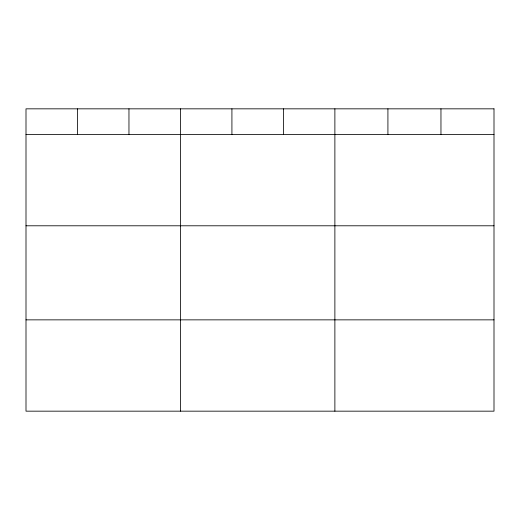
<?xml version="1.0" encoding="UTF-8"?>
<svg xmlns="http://www.w3.org/2000/svg" width="520" height="520" viewBox="0 0 520 520"><rect width="100%" height="100%" fill="white"/><g stroke="black" fill="none" stroke-linecap="round" stroke-linejoin="round"><path stroke-width="0.78" d="M26 134.485L494 134.485M26 225.791L494 225.791M26 319.858L494 319.858M440.96 108.836L440.96 134.485M387.92 108.836L387.92 134.485M334.88 108.836L334.88 411.164M283.4 108.836L283.4 134.485M231.92 108.836L231.92 134.485M180.44 108.836L180.44 411.164M128.96 108.836L128.96 134.485M77.48 108.836L77.48 134.485M494 108.836L26 108.836L26 411.164L494 411.164L494 108.836"/></g></svg>
